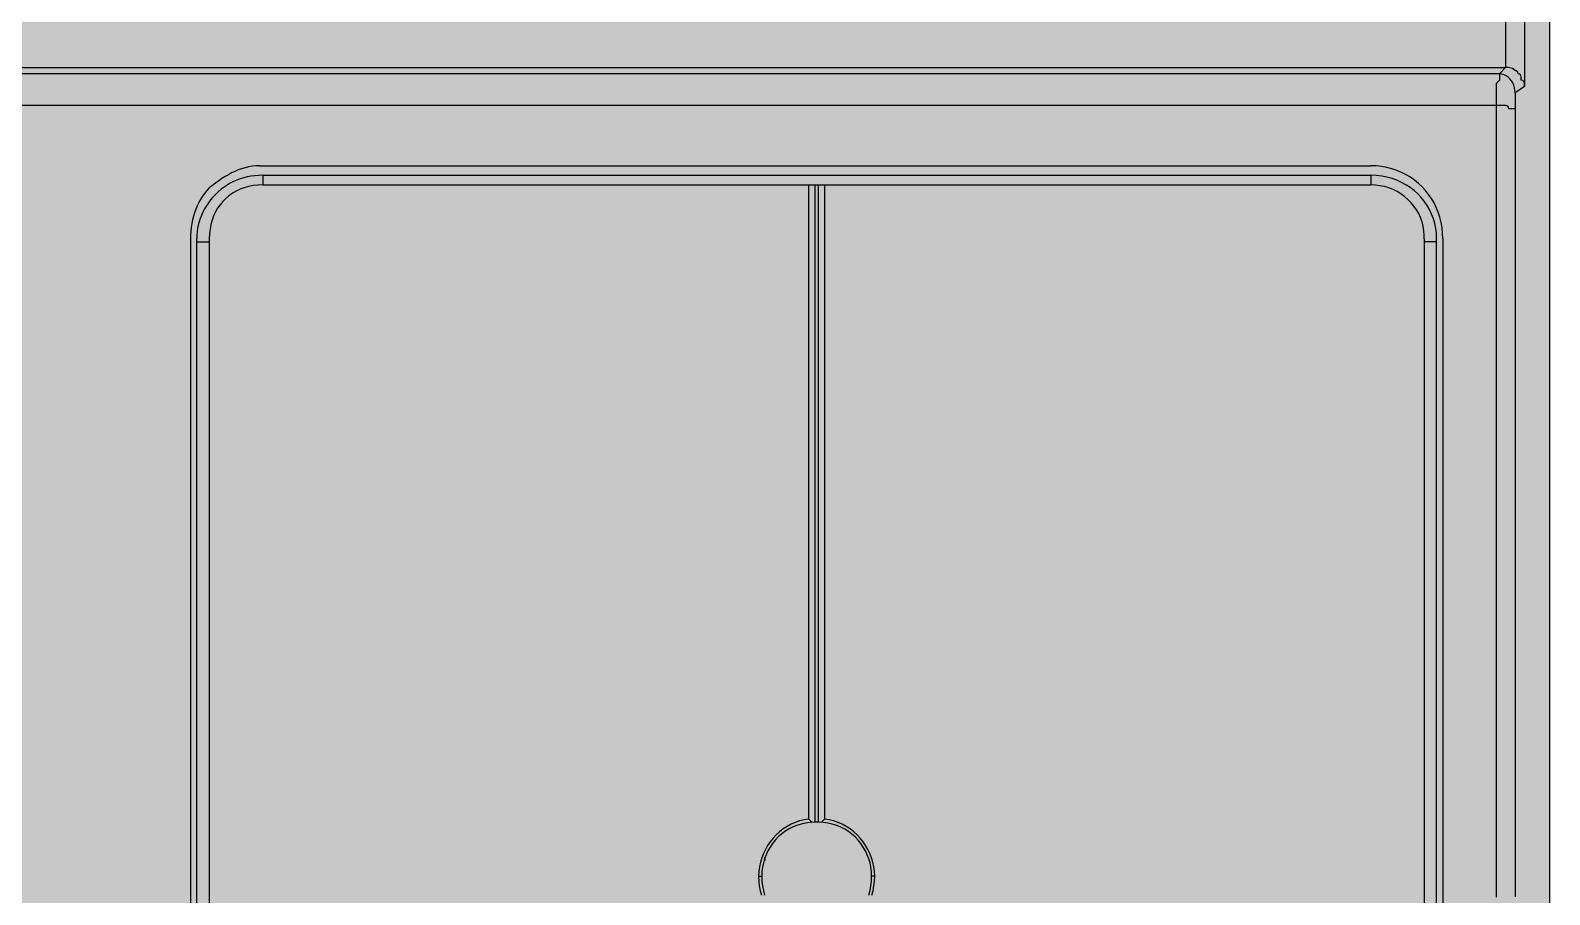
# Model space of a CAD drawing. Header units: millimetres. Extents: x 0 to 966, y -664 to 90.
# Drawn here: x 101.32 to 144, y 44.48 to 68.77 of the extents above; entities that cross this region are included whole.
import ezdxf

# ---------------------------------------------------------------- set-up
doc = ezdxf.new("R2010")
doc.units = ezdxf.units.MM
for name, color, linetype in [('HDL_BODY', 7, 'Continuous'), ('HDL_COLOUR', 7, 'Continuous'), ('HDL_DETAIL', 7, 'Continuous')]:
    doc.layers.add(name, color=color, linetype=linetype)

# ---------------------------------------------------------------- blocks, each defined once
blk = doc.blocks.new('M_MHR17U.1_FRONT')
at = {"layer": 'HDL_BODY', "true_color": 0x202126}
blk.add_hatch(color=250, dxfattribs=at).paths.add_polyline_path([(0, 0), (144, 0), (144, 90), (0, 90)])
at = {"layer": 'HDL_BODY', "true_color": 0x2a2a30}
blk.add_hatch(color=250, dxfattribs=at).paths.add_polyline_path([(0.4, 20.52), (143.6, 20.52), (143.6, 68.31), (0.4, 68.31)])
at = {"layer": 'HDL_COLOUR', "true_color": 0x6fac5c}
blk.add_hatch(color=75, dxfattribs=at).paths.add_polyline_path([(123.62, 45), (123.616, 45.065), (123.603, 45.129), (123.582, 45.191), (123.553, 45.25), (123.517, 45.304), (123.474, 45.354), (123.424, 45.397), (123.37, 45.433), (123.311, 45.462), (123.249, 45.483), (123.185, 45.496), (123.12, 45.5), (123.055, 45.496), (122.991, 45.483), (122.929, 45.462), (122.87, 45.433), (122.816, 45.397), (122.766, 45.354), (122.723, 45.304), (122.687, 45.25), (122.658, 45.191), (122.637, 45.129), (122.624, 45.065), (122.62, 45), (122.624, 44.935), (122.637, 44.871), (122.658, 44.809), (122.687, 44.75), (122.723, 44.696), (122.766, 44.646), (122.816, 44.603), (122.87, 44.567), (122.929, 44.538), (122.991, 44.517), (123.055, 44.504), (123.12, 44.5), (123.185, 44.504), (123.249, 44.517), (123.311, 44.538), (123.37, 44.567), (123.424, 44.603), (123.474, 44.646), (123.517, 44.696), (123.553, 44.75), (123.582, 44.809), (123.603, 44.871), (123.616, 44.935)])
at = {"layer": 'HDL_DETAIL', "color": 251, "true_color": 0x52555c}
for points in [[(144, 90), (144, 0)], [(142.765, 88.752), (142.765, 67.724)], [(143.295, 88.752), (143.295, 67.189)], [(1.234, 67.724), (142.765, 67.724)], [(142.589, 67.544), (1.411, 67.544)], [(142.589, 67.544), (142.589, 67.456), (142.589, 67.366), (142.5, 67.276), (142.5, 67.233), (142.5, 67.202), (142.5, 67.175), (142.5, 67.143), (142.5, 67.098), (142.5, 67.089), (142.5, 67.062), (142.5, 67.022), (142.5, 66.974), (142.5, 66.921), (142.5, 66.876), (142.5, 66.832), (142.5, 66.787), (142.5, 66.743), (142.5, 66.698), (142.5, 66.653)], [(142.765, 67.724), (142.589, 67.544)], [(143.03, 67.011), (143.026, 67.083), (143.013, 67.154), (142.992, 67.223), (142.964, 67.288), (142.929, 67.349), (142.887, 67.403), (142.839, 67.45), (142.784, 67.489), (142.724, 67.519), (142.659, 67.537), (142.589, 67.544)], [(143.295, 67.189), (143.294, 67.232), (143.291, 67.273), (143.284, 67.31), (143.268, 67.339), (143.243, 67.359), (143.205, 67.366), (143.205, 67.411), (143.202, 67.452), (143.195, 67.489), (143.18, 67.518), (143.155, 67.537), (143.119, 67.544), (143.11, 67.588), (143.088, 67.614), (143.061, 67.628), (143.039, 67.633), (143.03, 67.634), (142.992, 67.667), (142.954, 67.691), (142.916, 67.707), (142.879, 67.717), (142.841, 67.722), (142.803, 67.724), (142.765, 67.724)], [(143.295, 67.189), (143.03, 67.011)], [(143.03, 67.011), (143.03, 67.011), (143.03, 66.921), (143.03, 66.831), (143.03, 66.744), (143.03, 66.699), (143.03, 66.667), (143.03, 66.64), (143.03, 66.608), (143.03, 66.563)], [(142.5, 66.653), (1.499, 66.653)], [(142.5, 66.653), (142.5, 66.068), (142.5, 65.483), (142.5, 64.898), (142.5, 64.312), (142.5, 63.727), (142.5, 63.142), (142.5, 62.557), (142.5, 61.972), (142.5, 61.386), (142.5, 60.801), (142.5, 60.216), (142.5, 59.631), (142.5, 59.045), (142.5, 58.46), (142.5, 57.875), (142.5, 57.29), (142.5, 56.704), (142.5, 56.119), (142.5, 55.534), (142.5, 54.949), (142.5, 54.364), (142.5, 53.778), (142.5, 53.193), (142.5, 52.608), (142.5, 52.023), (142.5, 51.437), (142.5, 50.852), (142.5, 50.267), (142.5, 49.682), (142.5, 49.096), (142.5, 48.511), (142.5, 47.926), (142.5, 47.341), (142.5, 46.756), (142.5, 46.17), (142.5, 45.585), (142.5, 45), (142.5, 44.415)], [(143.03, 66.563), (143.03, 66.563), (142.941, 66.563), (142.854, 66.563), (142.845, 66.607), (142.823, 66.634), (142.796, 66.648), (142.774, 66.653), (142.765, 66.653), (142.721, 66.653), (142.676, 66.653), (142.632, 66.653), (142.589, 66.653), (142.544, 66.653), (142.5, 66.653)], [(143.03, 66.563), (143.03, 65.981), (143.03, 65.4), (143.03, 64.818), (143.03, 64.236), (143.03, 63.654), (143.03, 63.072), (143.03, 62.49), (143.03, 61.908), (143.03, 61.325), (143.03, 60.743), (143.03, 60.16), (143.03, 59.578), (143.03, 58.995), (143.03, 58.413), (143.03, 57.83), (143.03, 57.247), (143.03, 56.664), (143.03, 56.081), (143.03, 55.498), (143.03, 54.915), (143.03, 54.332), (143.03, 53.749), (143.03, 53.166), (143.03, 52.583), (143.03, 52), (143.03, 51.417), (143.03, 50.833), (143.03, 50.25), (143.03, 49.667), (143.03, 49.083), (143.03, 48.5), (143.03, 47.917), (143.03, 47.333), (143.03, 46.75), (143.03, 46.167), (143.03, 45.583), (143.03, 45), (143.03, 44.416)], [(107.757, 64.96), (107.652, 64.957), (107.55, 64.946), (107.449, 64.929), (107.35, 64.906), (107.254, 64.878), (107.158, 64.843), (107.065, 64.804), (106.972, 64.759), (106.881, 64.71), (106.79, 64.657), (106.7, 64.599), (106.611, 64.539), (106.523, 64.474), (106.434, 64.407), (106.346, 64.338), (106.278, 64.264), (106.214, 64.185), (106.155, 64.103), (106.101, 64.017), (106.052, 63.927), (106.007, 63.835), (105.967, 63.739), (105.932, 63.641), (105.901, 63.541), (105.875, 63.439), (105.854, 63.335), (105.838, 63.23), (105.826, 63.125), (105.819, 63.019), (105.817, 62.912)], [(107.757, 64.96), (138.973, 64.96)], [(141, 62.912), (140.995, 63.068), (140.979, 63.221), (140.953, 63.369), (140.916, 63.513), (140.871, 63.653), (140.816, 63.787), (140.752, 63.916), (140.68, 64.039), (140.6, 64.156), (140.512, 64.267), (140.416, 64.37), (140.314, 64.467), (140.204, 64.556), (140.089, 64.637), (139.967, 64.71), (139.839, 64.774), (139.706, 64.83), (139.568, 64.876), (139.426, 64.912), (139.279, 64.939), (139.128, 64.955), (138.973, 64.96)], [(107.846, 64.693), (107.734, 64.69), (107.625, 64.682), (107.518, 64.668), (107.414, 64.649), (107.313, 64.624), (107.214, 64.594), (107.118, 64.559), (107.025, 64.518), (106.934, 64.472), (106.847, 64.42), (106.761, 64.362), (106.679, 64.3), (106.599, 64.231), (106.522, 64.157), (106.449, 64.08), (106.382, 64), (106.32, 63.917), (106.263, 63.833), (106.212, 63.747), (106.166, 63.658), (106.125, 63.568), (106.09, 63.477), (106.06, 63.385), (106.036, 63.292), (106.017, 63.197), (106.003, 63.103), (105.995, 63.007), (105.992, 62.912)], [(107.846, 64.693), (107.846, 64.425)], [(107.846, 64.693), (138.973, 64.693)], [(138.973, 64.693), (138.973, 64.425)], [(140.825, 62.912), (140.819, 63.058), (140.801, 63.2), (140.773, 63.339), (140.734, 63.474), (140.684, 63.604), (140.625, 63.729), (140.556, 63.849), (140.478, 63.962), (140.391, 64.07), (140.296, 64.17), (140.193, 64.263), (140.083, 64.348), (139.965, 64.425), (139.84, 64.493), (139.71, 64.552), (139.573, 64.601), (139.43, 64.641), (139.283, 64.669), (139.13, 64.687), (138.973, 64.693)], [(107.846, 64.425), (107.709, 64.42), (107.576, 64.405), (107.449, 64.38), (107.327, 64.345), (107.21, 64.302), (107.1, 64.25), (106.996, 64.189), (106.898, 64.12), (106.807, 64.044), (106.724, 63.959), (106.648, 63.868), (106.58, 63.769), (106.52, 63.664), (106.468, 63.553), (106.425, 63.435), (106.391, 63.312), (106.366, 63.184), (106.351, 63.05), (106.346, 62.912)], [(107.846, 64.425), (138.973, 64.425)], [(123.188, 46.603), (123.188, 64.425)], [(123.367, 46.516), (123.367, 64.425)], [(123.453, 64.425), (123.453, 46.516)], [(123.629, 64.425), (123.629, 46.603)], [(140.473, 62.999), (140.467, 63.131), (140.448, 63.26), (140.417, 63.384), (140.376, 63.503), (140.323, 63.617), (140.261, 63.726), (140.19, 63.828), (140.109, 63.924), (140.021, 64.013), (139.926, 64.095), (139.824, 64.168), (139.715, 64.234), (139.602, 64.29), (139.483, 64.337), (139.36, 64.375), (139.234, 64.402), (139.105, 64.419), (138.973, 64.425)], [(105.817, 62.912), (105.817, 27.089)], [(105.992, 27), (105.992, 62.912)], [(105.992, 62.822), (106.346, 62.822)], [(106.346, 62.912), (106.346, 27)], [(140.473, 62.912), (140.473, 62.999)], [(140.473, 62.912), (140.473, 27)], [(140.825, 62.822), (140.473, 62.822)], [(140.825, 27), (140.825, 62.912)], [(141, 62.912), (141, 27.089)], [(123.188, 46.603), (123.058, 46.583), (122.931, 46.551), (122.809, 46.51), (122.691, 46.458), (122.578, 46.397), (122.471, 46.327), (122.369, 46.249), (122.274, 46.163), (122.186, 46.07), (122.105, 45.97), (122.032, 45.864), (121.967, 45.753), (121.911, 45.637), (121.864, 45.516), (121.827, 45.391), (121.8, 45.263), (121.783, 45.133), (121.777, 45), (121.782, 44.861), (121.797, 44.725), (121.822, 44.593), (121.856, 44.465)], [(123.277, 46.516), (123.188, 46.603)], [(123.629, 46.603), (123.542, 46.516)], [(124.961, 44.465), (124.995, 44.593), (125.019, 44.725), (125.034, 44.861), (125.039, 45), (125.034, 45.133), (125.017, 45.263), (124.99, 45.391), (124.953, 45.516), (124.906, 45.637), (124.85, 45.753), (124.785, 45.864), (124.713, 45.97), (124.632, 46.07), (124.544, 46.163), (124.449, 46.249), (124.347, 46.327), (124.24, 46.397), (124.127, 46.458), (124.009, 46.51), (123.886, 46.551), (123.759, 46.583), (123.629, 46.603)], [(123.367, 46.516), (123.229, 46.51), (123.097, 46.493), (122.969, 46.465), (122.847, 46.427), (122.731, 46.379), (122.62, 46.322), (122.516, 46.257), (122.419, 46.183), (122.328, 46.102), (122.244, 46.014), (122.168, 45.92), (122.1, 45.82), (122.04, 45.714), (121.988, 45.604), (121.945, 45.489), (121.911, 45.371), (121.887, 45.25), (121.872, 45.126), (121.867, 45), (121.872, 44.861), (121.887, 44.725), (121.911, 44.594), (121.945, 44.466)], [(123.453, 46.516), (123.367, 46.516)], [(124.874, 44.466), (124.908, 44.594), (124.933, 44.725), (124.948, 44.861), (124.953, 45), (124.948, 45.126), (124.933, 45.25), (124.908, 45.371), (124.874, 45.489), (124.831, 45.604), (124.779, 45.714), (124.719, 45.82), (124.65, 45.92), (124.574, 46.014), (124.491, 46.102), (124.4, 46.183), (124.302, 46.257), (124.198, 46.322), (124.088, 46.379), (123.971, 46.427), (123.849, 46.465), (123.722, 46.493), (123.59, 46.51), (123.453, 46.516)], [(121.777, 45), (121.867, 45)], [(125.039, 45), (124.953, 45)]]:
    blk.add_lwpolyline(points, dxfattribs=at)
for points in [[(106.346, 62.912), (106.346, 62.912)], [(121.953, 45.535), (121.953, 45.535), (121.953, 45.445), (121.953, 45.535)]]:
    blk.add_lwpolyline(points, close=True, dxfattribs=at)

msp = doc.modelspace()

# ---------------------------------------------------------------- block references
msp.add_blockref('M_MHR17U.1_FRONT', (0, 0))

doc.saveas('drawing.dxf')
